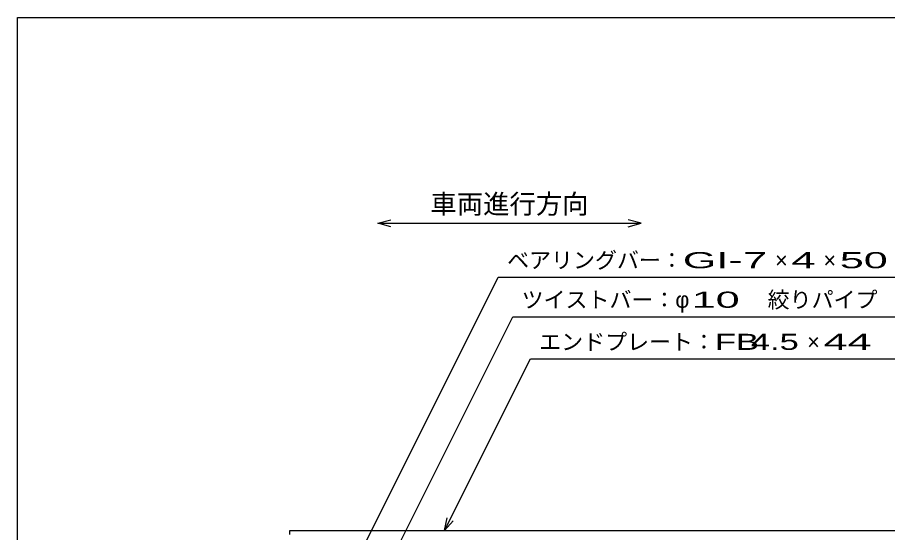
# Model space of a CAD drawing. Units: millimetres, scale not verified. Extents: x -1820 to 1731, y -1282 to 1054.
# Drawn here: x -1729 to -739, y 467 to 1054 of the extents above; entities that cross this region are included whole.
import ezdxf
from ezdxf.enums import TextEntityAlignment as Align

# ---------------------------------------------------------------- set-up
doc = ezdxf.new("R2010")
doc.units = ezdxf.units.MM
doc.header["$LTSCALE"] = 10
for name, color, linetype, lineweight in [('0_2', 150, 'Continuous', 25), ('16', 3, 'Continuous', 25), ('22', 4, 'Continuous', 25)]:
    doc.layers.add(name, color=color, linetype=linetype, lineweight=lineweight)
doc.styles.add('ベクトル', font='')
doc.styles.get('ベクトル').set_extended_font_data('ベクトル')

msp = doc.modelspace()

# ---------------------------------------------------------------- linework, layer by layer
at = {"layer": '0_2'}
for p, q in [((-1729, -1146.5), (-1729, 1053.5)), ((-1729, 1053.5), (1731, 1053.5))]:
    msp.add_line(p, q, dxfattribs=at)
at = {"layer": '16'}
for p, q in [((-1419, 469), (-424, 469)), ((-1419, 464.5), (-1419, 469))]:
    msp.add_line(p, q, dxfattribs=at)
at = {"layer": '22'}
for p, q in [((-1319, 819), (-1304, 823)), ((-1019, 819), (-1034, 823)), ((-1304, 815), (-1319, 819)), ((-1319, 819), (-1019, 819)), ((-1034, 815), (-1019, 819)), ((-1382, 357), (-1181.75, 757.5)), ((-1181.75, 757.5), (-721.75, 757.5)), ((-1318, 407), (-1165.25, 712.5)), ((-1165.25, 712.5), (-725.25, 712.5)), ((-1243, 469), (-1145.25, 664.5)), ((-1145.25, 664.5), (-725.25, 664.5)), ((-1243, 469), (-1240, 483.6)), ((-1243, 469), (-1233, 480))]:
    msp.add_line(p, q, dxfattribs=at)

# ---------------------------------------------------------------- texts
at = {"layer": '22', "color": 2, "style": 'ベクトル'}
for s, height, p in [('車両進行方向', 21.99, (-1259, 841)), ('ベアリングバー：', 18.33, (-1171.75, 777)), ('×', 18.33, (-866.75, 777)), ('×', 18.33, (-811.75, 777)), ('ツイストバー：', 18.33, (-1155.25, 732)), ('絞りパイプ', 18.33, (-875.25, 732)), ('φ', 18.33, (-980.25, 732)), ('エンドプレート：', 18.33, (-1135.25, 684)), ('×', 18.33, (-830.25, 684))]:
    msp.add_text(s, height=height, dxfattribs=at).set_placement(p, align=Align.MIDDLE_LEFT)
for s, width, p in [('GI-', 2, (-971.75, 777)), (' 7 ', 2, (-916.75, 777)), (' 4 ', 2, (-861.75, 777)), (' 50 ', 2, (-806.75, 777)), (' 10 ', 2, (-975.25, 732)), ('FB', 1.6, (-935.25, 684)), (' 4.5 ', 1.6, (-905.25, 684)), (' 44 ', 2, (-825.25, 684))]:
    msp.add_text(s, height=18.33, dxfattribs=dict(at, width=width)).set_placement(p, align=Align.MIDDLE_LEFT)

doc.saveas('drawing.dxf')
